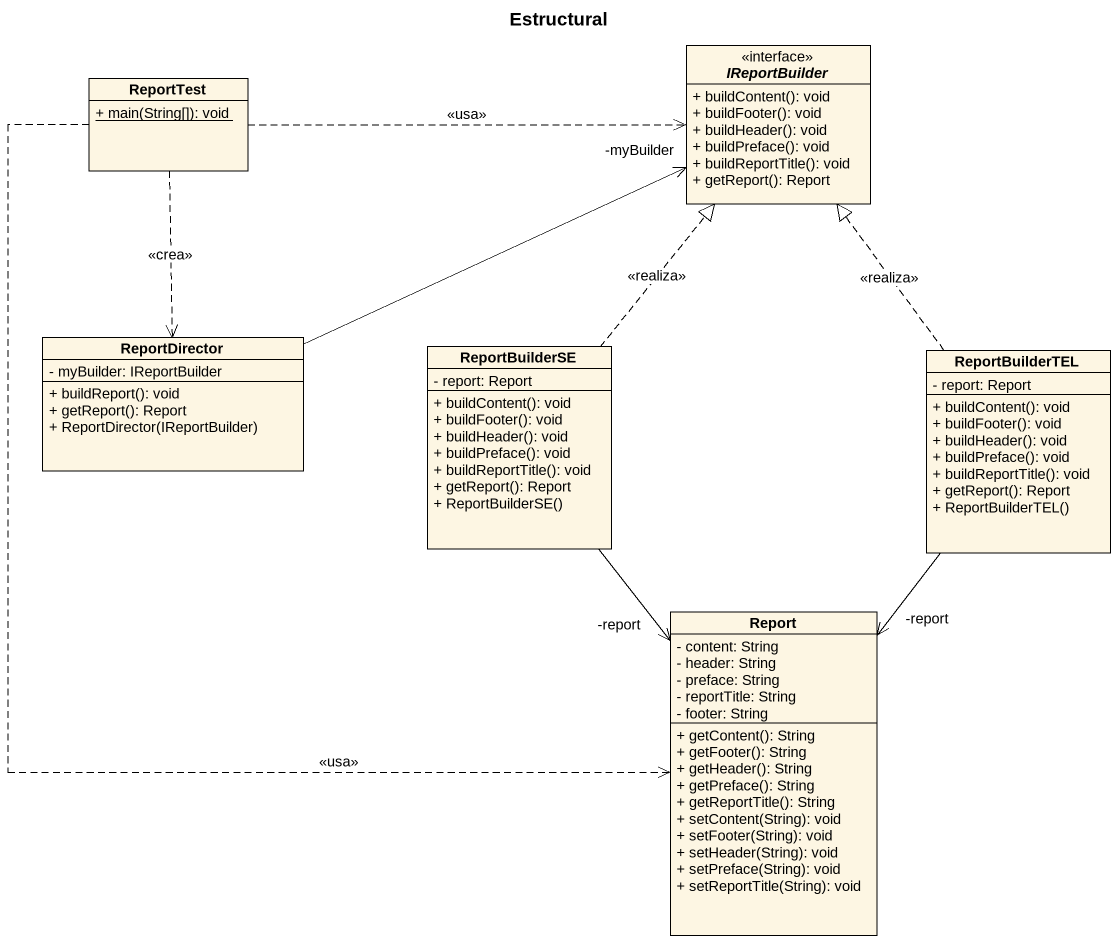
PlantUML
@startuml
title Estructural
hide circle
hide empty members
skinparam classAttributeIconSize 0
interface IReportBuilder <<interface>> {
  + buildContent(): void
  + buildFooter(): void
  + buildHeader(): void
  + buildPreface(): void
  + buildReportTitle(): void
  + getReport(): Report
}
class ReportTest {
  {static} + main(String[]): void
}
class ReportDirector {
  - myBuilder: IReportBuilder
  + buildReport(): void
  + getReport(): Report
  + ReportDirector(IReportBuilder)
}
class ReportBuilderSE {
  - report: Report
  + buildContent(): void
  + buildFooter(): void
  + buildHeader(): void
  + buildPreface(): void
  + buildReportTitle(): void
  + getReport(): Report
  + ReportBuilderSE()
}
class ReportBuilderTEL {
  - report: Report
  + buildContent(): void
  + buildFooter(): void
  + buildHeader(): void
  + buildPreface(): void
  + buildReportTitle(): void
  + getReport(): Report
  + ReportBuilderTEL()
}
class Report {
  - content: String
  - header: String
  - preface: String
  - reportTitle: String
  - footer: String
  + getContent(): String
  + getFooter(): String
  + getHeader(): String
  + getPreface(): String
  + getReportTitle(): String
  + setContent(String): void
  + setFooter(String): void
  + setHeader(String): void
  + setPreface(String): void
  + setReportTitle(String): void
}
ReportTest .right.> IReportBuilder : <<usa>>
ReportTest ..> ReportDirector : <<crea>>
ReportTest ..> Report : <<usa>>
ReportDirector -right-> "-myBuilder" IReportBuilder
ReportBuilderSE .up.|> IReportBuilder : <<realiza>>
ReportBuilderSE --> "-report" Report
ReportBuilderTEL .up.|> IReportBuilder : <<realiza>>
ReportBuilderTEL --> "-report" Report
@enduml
